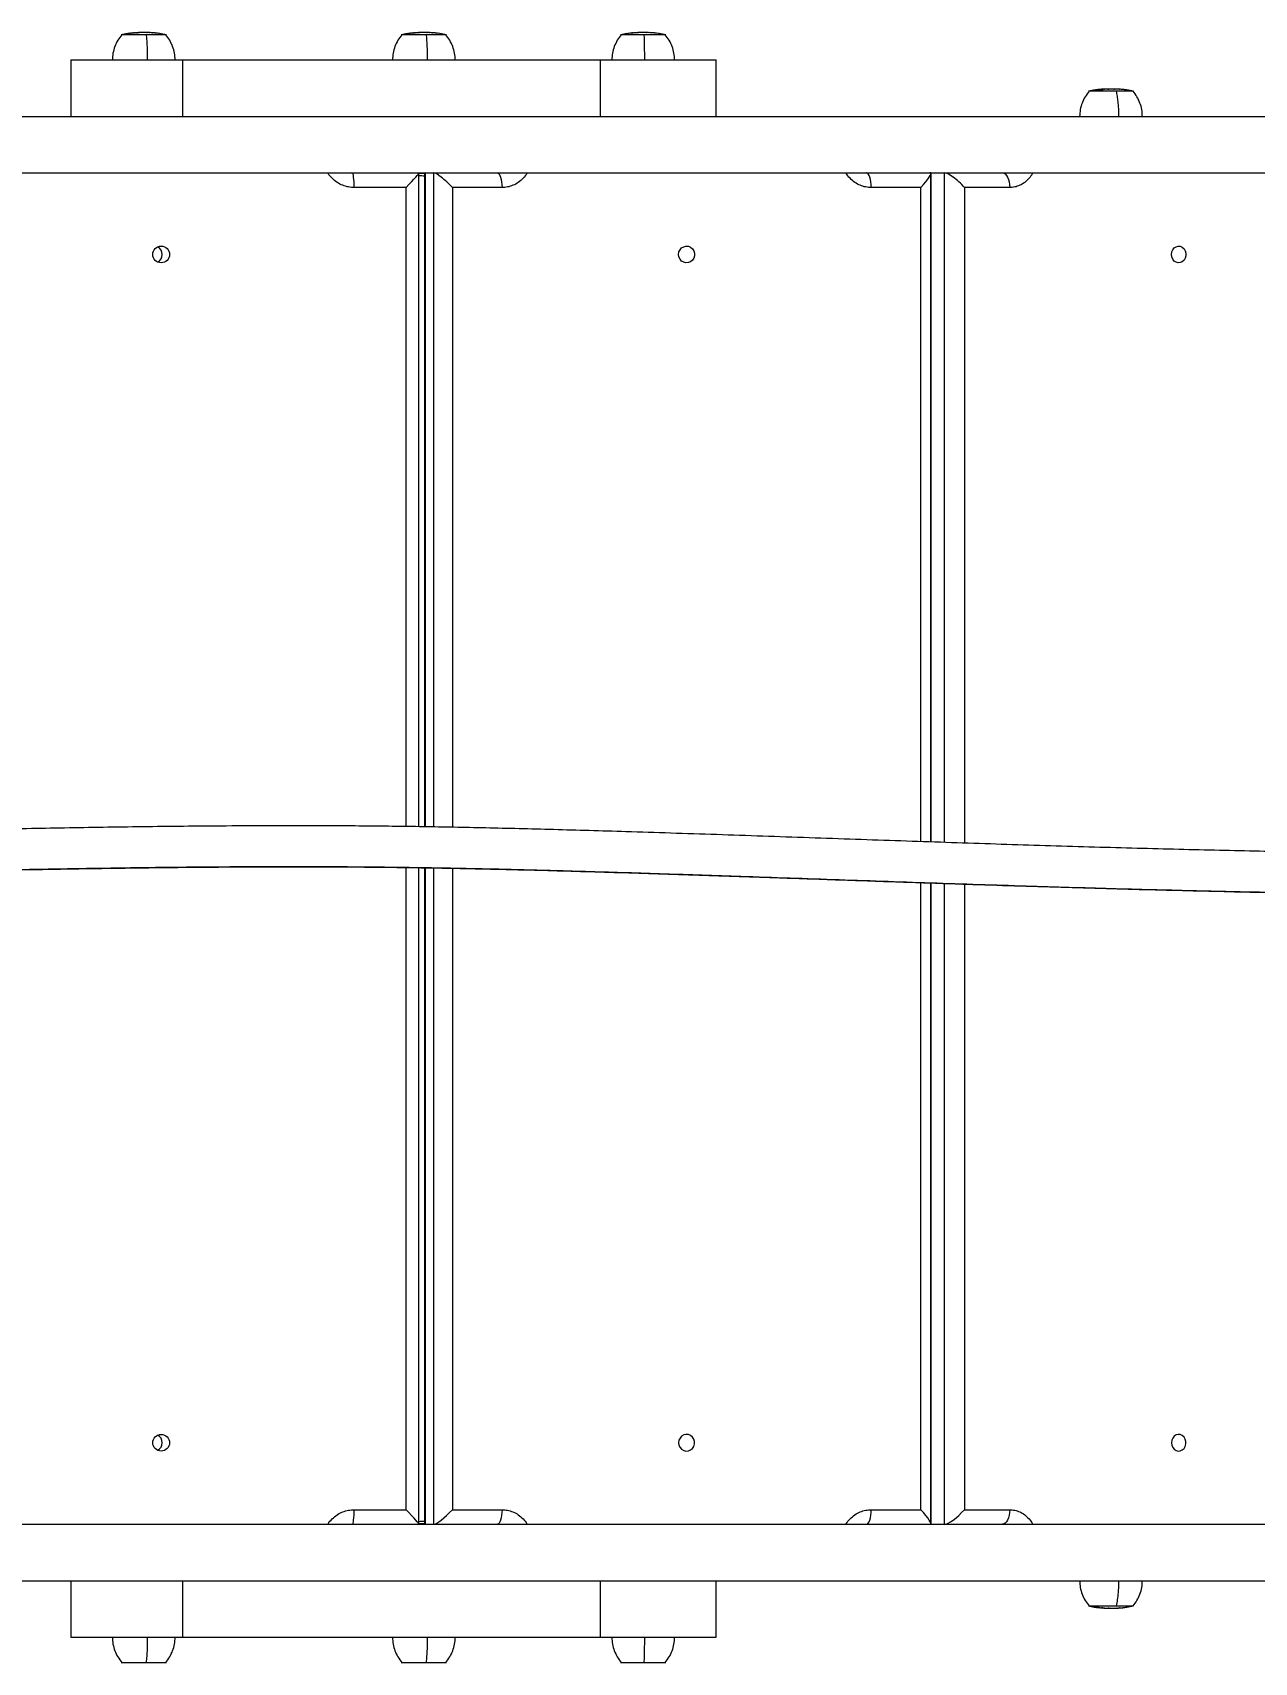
# Model space of a CAD drawing. Header units: millimetres. Extents: x -4444 to 4178, y -4283 to 3184.
# Drawn here: x 1511 to 2095, y 700 to 1479 of the extents above; entities that cross this region are included whole.
import ezdxf

# ---------------------------------------------------------------- set-up
doc = ezdxf.new("R2010")
doc.units = ezdxf.units.MM
doc.layers.add('DIKOM_ОБЪЕКТ', color=7, linetype='Continuous')
doc.layers.add('DIKOM_РАЗМЕР_ОБЪЕКТА', color=7, linetype='Continuous')
doc.styles.add('style1', font='arial.ttf', dxfattribs={"width": 0.8})
doc.dimstyles.new('1-50', dxfattribs={"dimtxt": 300, "dimasz": 200, "dimexe": 100, "dimexo": 0, "dimgap": 100, "dimtad": 1, "dimtxsty": 'style1', "dimcen": 200, "dimclrd": 7, "dimclre": 7, "dimclrt": 7, "dimadec": 1, "dimazin": 2, "dimtfac": 1, "dimtmove": 0, "dimatfit": 2, "dimfxl": 0, "dimlwd": 25, "dimlwe": 18, "dimarcsym": 0})

# ---------------------------------------------------------------- blocks, each defined once
blk = doc.blocks.new('*D9')
at = {"layer": 'Defpoints', "color": 0, "transparency": 16777216}
for p in [(-2113.42, 739.21), (2678.46, 739.21), (2678.46, -2367.61)]:
    blk.add_point(p, dxfattribs=at)
at = {"layer": 'DIKOM_РАЗМЕР_ОБЪЕКТА', "color": 7, "lineweight": 18, "transparency": 16777216}
for p, q in [((-2113.42, 739.21), (-2113.42, -2467.61)), ((2678.46, 739.21), (2678.46, -2467.61))]:
    blk.add_line(p, q, dxfattribs=at)
at = {"layer": 'DIKOM_РАЗМЕР_ОБЪЕКТА', "color": 7, "lineweight": 25, "transparency": 16777216}
blk.add_line((-1913.42, -2367.61), (2478.46, -2367.61), dxfattribs=at)
at = {"layer": 'DIKOM_РАЗМЕР_ОБЪЕКТА', "color": 7, "transparency": 16777216}
for points in [[(-1913.42, -2334.27), (-1913.42, -2400.94), (-2113.42, -2367.61)], [(2478.46, -2334.27), (2478.46, -2400.94), (2678.46, -2367.61)]]:
    blk.add_solid(points, dxfattribs=at)
at = {"layer": 'DIKOM_РАЗМЕР_ОБЪЕКТА', "color": 7, "transparency": 16777216, "insert": (158.47, -2114.43), "char_height": 300, "attachment_point": 5, "style": 'style1'}
blk.add_mtext('4800', dxfattribs=at)

msp = doc.modelspace()

# ---------------------------------------------------------------- linework, layer by layer
at = {"layer": 'DIKOM_ОБЪЕКТ', "color": 7, "linetype": 'Continuous', "lineweight": 15}
for p, q in [((1574.758, 1478.214), (1553.158, 1478.214)), ((1556.007, 1478.758), (1556.458, 1478.826)), ((1556.444, 1478.75), (1556.088, 1478.757)), ((1557.07, 1478.843), (1556.444, 1478.75)), ((1556.546, 1478.828), (1556.823, 1478.835)), ((1556.823, 1478.835), (1556.832, 1478.837)), ((1556.823, 1478.835), (1556.823, 1478.806)), ((1556.832, 1478.837), (1557.285, 1478.924)), ((1556.832, 1478.837), (1556.832, 1478.808)), ((1557.6, 1478.98), (1557.07, 1478.843)), ((1557.456, 1478.957), (1557.554, 1478.968)), ((1557.881, 1479.013), (1557.878, 1479.013)), ((1559.079, 1479.075), (1557.948, 1479.02)), ((1558.33, 1479.041), (1559.25, 1479.11)), ((1559.781, 1479.133), (1559.079, 1479.075)), ((1559.25, 1479.11), (1559.264, 1479.111)), ((1559.25, 1479.11), (1559.25, 1479.089)), ((1559.264, 1479.111), (1559.264, 1479.09)), ((1559.478, 1479.137), (1559.781, 1479.133)), ((1560.148, 1479.199), (1560.199, 1479.204)), ((1562.419, 1479.267), (1560.537, 1479.222)), ((1560.585, 1479.257), (1560.585, 1479.238)), ((1560.599, 1479.222), (1560.605, 1479.225)), ((1563.299, 1479.267), (1562.881, 1479.267)), ((1564.143, 1479.267), (1563.299, 1479.267)), ((1564.164, 1479.266), (1563.953, 1479.265)), ((1564.361, 1479.267), (1564.143, 1479.267)), ((1564.356, 1479.266), (1564.164, 1479.266)), ((1565.411, 1479.267), (1565.15, 1479.267)), ((1565.383, 1479.267), (1565.563, 1479.267)), ((1566.366, 1479.243), (1566.156, 1479.261)), ((1566.817, 1479.23), (1566.366, 1479.243)), ((1567.628, 1479.194), (1567.449, 1479.197)), ((1568.079, 1479.169), (1567.628, 1479.194)), ((1567.908, 1479.171), (1568.079, 1479.169)), ((1569.407, 1479.069), (1569.002, 1479.114)), ((1571.14, 1478.873), (1570.393, 1478.968)), ((1571.642, 1478.795), (1570.437, 1478.956)), ((1571.071, 1478.883), (1570.546, 1478.941)), ((1571.527, 1478.797), (1571.642, 1478.795)), ((1708.6, 1478.214), (1687, 1478.214)), ((1689.853, 1478.758), (1690.304, 1478.826)), ((1690.268, 1478.75), (1689.936, 1478.757)), ((1690.894, 1478.843), (1690.268, 1478.75)), ((1690.394, 1478.828), (1690.651, 1478.835)), ((1690.651, 1478.835), (1690.66, 1478.837)), ((1690.651, 1478.835), (1690.651, 1478.807)), ((1690.66, 1478.837), (1691.118, 1478.923)), ((1690.66, 1478.837), (1690.66, 1478.808)), ((1691.44, 1478.98), (1690.894, 1478.843)), ((1691.303, 1478.957), (1691.387, 1478.967)), ((1691.741, 1479.015), (1691.738, 1479.015)), ((1692.905, 1479.075), (1691.789, 1479.02)), ((1692.188, 1479.042), (1693.08, 1479.11)), ((1693.608, 1479.133), (1692.905, 1479.075)), ((1693.08, 1479.11), (1693.094, 1479.111)), ((1693.08, 1479.11), (1693.08, 1479.089)), ((1693.094, 1479.111), (1693.094, 1479.09)), ((1693.193, 1479.14), (1693.193, 1479.098)), ((1693.323, 1479.137), (1693.608, 1479.133)), ((1693.986, 1479.199), (1694.043, 1479.204)), ((1696.26, 1479.267), (1694.379, 1479.222)), ((1694.425, 1479.257), (1694.425, 1479.24)), ((1694.438, 1479.222), (1694.447, 1479.225)), ((1697.132, 1479.267), (1696.729, 1479.267)), ((1697.975, 1479.267), (1697.132, 1479.267)), ((1697.995, 1479.266), (1697.783, 1479.265)), ((1698.195, 1479.267), (1697.975, 1479.267)), ((1698.19, 1479.266), (1697.995, 1479.266)), ((1699.255, 1479.267), (1698.99, 1479.267)), ((1699.226, 1479.267), (1699.405, 1479.267)), ((1700.197, 1479.243), (1699.999, 1479.261)), ((1700.649, 1479.23), (1700.197, 1479.243)), ((1701.461, 1479.194), (1701.289, 1479.197)), ((1701.912, 1479.169), (1701.461, 1479.194)), ((1701.746, 1479.171), (1701.912, 1479.169)), ((1703.352, 1479.057), (1702.843, 1479.114)), ((1704.978, 1478.873), (1704.231, 1478.968)), ((1705.478, 1478.795), (1704.272, 1478.956)), ((1704.908, 1478.883), (1704.345, 1478.946)), ((1705.363, 1478.798), (1705.478, 1478.795)), ((1813.426, 1478.214), (1791.826, 1478.214)), ((1794.749, 1478.758), (1795.203, 1478.826)), ((1794.914, 1478.75), (1794.809, 1478.755)), ((1795.544, 1478.843), (1794.914, 1478.75)), ((1795.203, 1478.826), (1795.203, 1478.793)), ((1795.264, 1478.83), (1795.341, 1478.835)), ((1795.341, 1478.835), (1795.35, 1478.837)), ((1795.341, 1478.835), (1795.341, 1478.813)), ((1795.35, 1478.837), (1795.823, 1478.903)), ((1795.35, 1478.837), (1795.35, 1478.814)), ((1796.189, 1478.965), (1795.544, 1478.843)), ((1797.566, 1479.075), (1796.751, 1479.027)), ((1797.182, 1479.056), (1797.781, 1479.11)), ((1798.274, 1479.133), (1797.566, 1479.075)), ((1797.781, 1479.11), (1797.795, 1479.111)), ((1797.781, 1479.11), (1797.781, 1479.092)), ((1797.795, 1479.111), (1797.795, 1479.093)), ((1798.109, 1479.14), (1798.109, 1479.119)), ((1798.176, 1479.137), (1798.274, 1479.133)), ((1801.08, 1479.267), (1799.205, 1479.222)), ((1799.234, 1479.257), (1799.234, 1479.243)), ((1799.235, 1479.222), (1799.26, 1479.224)), ((1801.867, 1479.267), (1801.632, 1479.267)), ((1802.695, 1479.267), (1801.867, 1479.267)), ((1802.703, 1479.266), (1802.473, 1479.265)), ((1802.928, 1479.267), (1802.695, 1479.267)), ((1802.923, 1479.266), (1802.703, 1479.266)), ((1804.076, 1479.267), (1804.23, 1479.267)), ((1804.903, 1479.243), (1804.824, 1479.261)), ((1805.357, 1479.23), (1804.903, 1479.243)), ((1806.174, 1479.194), (1806.094, 1479.197)), ((1806.628, 1479.169), (1806.174, 1479.194)), ((1806.549, 1479.172), (1806.628, 1479.169)), ((1809.687, 1478.888), (1807.669, 1479.114)), ((1807.682, 1479.113), (1807.695, 1479.111)), ((1809.742, 1478.873), (1808.99, 1478.968)), ((1808.99, 1478.951), (1808.99, 1478.968)), ((1810.215, 1478.795), (1809.002, 1478.956)), ((1809.687, 1478.888), (1809.742, 1478.873)), ((1810.144, 1478.799), (1810.215, 1478.795)), ((1529.149, 1466.214), (1529.149, 1439.214)), ((1529.149, 1466.214), (1582.448, 1466.214)), ((1582.448, 1466.214), (1582.448, 1439.214)), ((1582.448, 1466.214), (1782.252, 1466.214)), ((1782.252, 1439.214), (1782.252, 1466.214)), ((1782.252, 1466.214), (1837.435, 1466.214)), ((1837.435, 1439.214), (1837.435, 1466.214)), ((2036.955, 1451.214), (2015.355, 1451.214)), ((2018.186, 1451.758), (2018.626, 1451.826)), ((2019.061, 1451.75), (2018.186, 1451.758)), ((2018.626, 1451.826), (2019.358, 1451.835)), ((2019.672, 1451.843), (2019.061, 1451.75)), ((2019.358, 1451.835), (2019.367, 1451.837)), ((2019.358, 1451.835), (2019.358, 1451.795)), ((2019.367, 1451.837), (2019.6, 1451.957)), ((2019.367, 1451.837), (2019.367, 1451.796)), ((2019.6, 1451.957), (2020.044, 1452.009)), ((2019.6, 1451.957), (2019.6, 1451.832)), ((2019.878, 1451.98), (2019.672, 1451.843)), ((2019.928, 1451.994), (2019.919, 1451.993)), ((2020.044, 1452.009), (2021.733, 1452.11)), ((2021.633, 1452.075), (2020.212, 1452.02)), ((2022.318, 1452.133), (2021.633, 1452.075)), ((2021.733, 1452.11), (2021.747, 1452.111)), ((2021.733, 1452.11), (2021.733, 1452.083)), ((2021.747, 1452.111), (2021.747, 1452.084)), ((2021.811, 1452.137), (2022.318, 1452.133)), ((2025.652, 1452.267), (2024.958, 1452.267)), ((2026.524, 1452.267), (2025.673, 1452.267)), ((2025.702, 1452.267), (2025.722, 1452.267)), ((2026.566, 1452.267), (2026.389, 1452.265)), ((2027.567, 1452.267), (2027.513, 1452.267)), ((2027.544, 1452.267), (2027.74, 1452.267)), ((2028.744, 1452.243), (2028.418, 1452.257)), ((2029.184, 1452.23), (2028.744, 1452.243)), ((2028.887, 1452.237), (2028.935, 1452.237)), ((2029.976, 1452.194), (2029.732, 1452.196)), ((2030.416, 1452.169), (2029.976, 1452.194)), ((2030.201, 1452.17), (2030.416, 1452.169)), ((2033.656, 1451.828), (2032.717, 1451.956)), ((2033.35, 1451.873), (2032.814, 1451.943)), ((1465.384, 1439.214), (2666.92, 1439.214)), ((1465.384, 1412.214), (2666.92, 1412.214)), ((1663.793, 1412.097), (1663.168, 1412.214)), ((1695.433, 1099.835), (1695.433, 1412.158)), ((1698.093, 1411.882), (1695.433, 1411.882)), ((1698.093, 1411.852), (1698.093, 1099.798)), ((1698.455, 1412.214), (1698.455, 1099.791)), ((1702.583, 1099.72), (1702.583, 1412.214)), ((1909.705, 1412.097), (1909.082, 1412.214)), ((1940.007, 1092.53), (1940.007, 1411.852)), ((1940.061, 1412.214), (1940.061, 1092.528)), ((1946.519, 1092.308), (1946.519, 1412.214)), ((1689.315, 1405.214), (1664.515, 1405.214)), ((1689.315, 1099.919), (1689.315, 1405.214)), ((1735.149, 1405.214), (1711.443, 1405.214)), ((1711.443, 1405.214), (1711.443, 1099.567)), ((1935.229, 1405.214), (1911.523, 1405.214)), ((1935.229, 1092.693), (1935.229, 1405.214)), ((1977.768, 1405.214), (1956.071, 1405.214)), ((1956.071, 1405.214), (1956.071, 1091.99)), ((1689.315, 773.214), (1689.315, 1080.141)), ((1695.433, 766.27), (1695.433, 1080.054)), ((1698.093, 1080.016), (1698.093, 766.577)), ((1698.455, 1080.01), (1698.455, 766.214)), ((1702.583, 766.214), (1702.583, 1079.938)), ((1711.443, 1079.782), (1711.443, 773.214)), ((1935.229, 773.214), (1935.229, 1072.894)), ((1940.007, 766.577), (1940.007, 1072.73)), ((1940.061, 1072.728), (1940.061, 766.214)), ((1946.519, 766.214), (1946.519, 1072.511)), ((1956.071, 1072.192), (1956.071, 773.214)), ((1664.515, 773.214), (1689.315, 773.214)), ((1711.443, 773.214), (1735.149, 773.214)), ((1911.523, 773.214), (1935.229, 773.214)), ((1956.071, 773.214), (1977.768, 773.214)), ((1465.384, 766.214), (2666.92, 766.214)), ((1663.168, 766.214), (1663.793, 766.331)), ((1695.433, 766.546), (1698.093, 766.546)), ((1909.082, 766.214), (1909.705, 766.331)), ((1465.384, 739.214), (2666.92, 739.214)), ((1529.149, 739.214), (1529.149, 712.214)), ((1582.448, 739.214), (1582.448, 712.214)), ((1782.252, 712.214), (1782.252, 739.214)), ((1837.435, 712.214), (1837.435, 739.214)), ((2015.355, 727.214), (2028.856, 727.214)), ((2018.127, 726.678), (2019.002, 726.67)), ((2018.706, 726.591), (2018.127, 726.678)), ((2019.442, 726.603), (2018.71, 726.593)), ((2018.71, 726.593), (2018.719, 726.592)), ((2020.161, 726.448), (2018.737, 726.586)), ((2019.002, 726.67), (2019.442, 726.603)), ((2019.228, 726.556), (2020.416, 726.471)), ((2020.416, 726.471), (2020.86, 726.42)), ((2020.482, 726.435), (2020.482, 726.464)), ((2020.491, 726.434), (2020.482, 726.435)), ((2020.491, 726.434), (2020.491, 726.463)), ((2020.493, 726.431), (2020.491, 726.434)), ((2020.516, 726.408), (2020.516, 726.46)), ((2020.662, 726.365), (2020.516, 726.408)), ((2020.86, 726.42), (2021.061, 726.319)), ((2021.061, 726.319), (2021.075, 726.317)), ((2021.075, 726.317), (2021.819, 726.325)), ((2022.259, 726.289), (2021.564, 726.294)), ((2021.819, 726.325), (2022.259, 726.289)), ((2025.055, 726.162), (2025.524, 726.162)), ((2025.524, 726.162), (2026.389, 726.162)), ((2026.297, 726.162), (2026.469, 726.162)), ((2026.891, 726.162), (2027.019, 726.162)), ((2027.036, 726.162), (2027.629, 726.162)), ((2028.377, 726.169), (2028.684, 726.181)), ((2028.684, 726.181), (2029.125, 726.194)), ((2028.856, 727.214), (2036.955, 727.214)), ((2029.125, 726.194), (2028.887, 726.193)), ((2029.732, 726.229), (2029.917, 726.228)), ((2029.917, 726.228), (2030.357, 726.254)), ((2030.357, 726.254), (2030.201, 726.255)), ((1529.149, 712.214), (1582.448, 712.214)), ((1582.448, 712.214), (1782.252, 712.214)), ((1782.252, 712.214), (1837.435, 712.214)), ((1553.158, 700.214), (1565.306, 700.214)), ((1565.306, 700.214), (1574.758, 700.214)), ((1687, 700.214), (1699.081, 700.214)), ((1699.081, 700.214), (1708.6, 700.214)), ((1791.826, 700.214), (1803.133, 700.214)), ((1803.133, 700.214), (1813.426, 700.214))]:
    msp.add_line(p, q, dxfattribs=at)
at = {"layer": 'DIKOM_ОБЪЕКТ', "color": 7, "linetype": 'Continuous', "lineweight": 15, "flags": 128}
for points in [[(1664.515, 1405.214), (1664.498, 1406.58), (1664.448, 1407.893), (1664.366, 1409.103), (1664.256, 1410.164), (1664.123, 1411.035), (1663.97, 1411.681), (1663.805, 1412.08), (1663.632, 1412.214)], [(1732.927, 1412.214), (1733.36, 1412.08), (1733.777, 1411.681), (1734.162, 1411.035), (1734.498, 1410.164), (1734.775, 1409.103), (1734.98, 1407.893), (1735.107, 1406.58), (1735.149, 1405.214)], [(1911.523, 1405.214), (1911.48, 1406.58), (1911.354, 1407.893), (1911.149, 1409.103), (1910.872, 1410.164), (1910.535, 1411.035), (1910.151, 1411.681), (1909.734, 1412.08), (1909.3, 1412.214)], [(1974.291, 1412.214), (1974.969, 1412.08), (1975.622, 1411.681), (1976.223, 1411.035), (1976.75, 1410.164), (1977.182, 1409.103), (1977.504, 1407.893), (1977.702, 1406.58), (1977.768, 1405.214)], [(1819.543, 1373.214), (1819.712, 1374.393), (1820.202, 1375.468), (1820.971, 1376.342), (1821.951, 1376.938), (1823.053, 1377.203), (1824.18, 1377.114), (1825.233, 1376.678), (1826.117, 1375.935), (1826.754, 1374.95), (1827.087, 1373.81), (1827.087, 1372.618), (1826.754, 1371.479), (1826.117, 1370.494), (1825.233, 1369.75), (1824.18, 1369.315), (1823.053, 1369.225), (1821.951, 1369.491), (1820.971, 1370.087), (1820.202, 1370.961), (1819.712, 1372.035), (1819.543, 1373.214)], [(2055.01, 1373.214), (2055.164, 1374.393), (2055.613, 1375.468), (2056.317, 1376.342), (2057.213, 1376.938), (2058.222, 1377.203), (2059.254, 1377.114), (2060.217, 1376.678), (2061.026, 1375.935), (2061.609, 1374.95), (2061.915, 1373.81), (2061.915, 1372.618), (2061.609, 1371.479), (2061.026, 1370.494), (2060.217, 1369.75), (2059.254, 1369.315), (2058.222, 1369.225), (2057.213, 1369.491), (2056.317, 1370.087), (2055.613, 1370.961), (2055.164, 1372.035), (2055.01, 1373.214)], [(1819.543, 805.214), (1819.712, 804.035), (1820.202, 802.961), (1820.971, 802.087), (1821.951, 801.491), (1823.053, 801.225), (1824.18, 801.315), (1825.233, 801.75), (1826.117, 802.494), (1826.754, 803.479), (1827.087, 804.618), (1827.087, 805.81), (1826.754, 806.95), (1826.117, 807.935), (1825.233, 808.678), (1824.18, 809.114), (1823.053, 809.203), (1821.951, 808.938), (1820.971, 808.342), (1820.202, 807.468), (1819.712, 806.393), (1819.543, 805.214)], [(2055.01, 805.214), (2055.164, 804.035), (2055.613, 802.961), (2056.317, 802.087), (2057.213, 801.491), (2058.222, 801.225), (2059.254, 801.315), (2060.217, 801.75), (2061.026, 802.494), (2061.609, 803.479), (2061.915, 804.618), (2061.915, 805.81), (2061.609, 806.95), (2061.026, 807.935), (2060.217, 808.678), (2059.254, 809.114), (2058.222, 809.203), (2057.213, 808.938), (2056.317, 808.342), (2055.613, 807.468), (2055.164, 806.393), (2055.01, 805.214)], [(1663.632, 766.214), (1663.805, 766.349), (1663.97, 766.747), (1664.123, 767.394), (1664.256, 768.265), (1664.366, 769.325), (1664.448, 770.535), (1664.498, 771.849), (1664.515, 773.214)], [(1735.149, 773.214), (1735.107, 771.849), (1734.98, 770.535), (1734.775, 769.325), (1734.498, 768.265), (1734.162, 767.394), (1733.777, 766.747), (1733.36, 766.349), (1732.927, 766.214)], [(1909.3, 766.214), (1909.734, 766.349), (1910.151, 766.747), (1910.535, 767.394), (1910.872, 768.265), (1911.149, 769.325), (1911.354, 770.535), (1911.48, 771.849), (1911.523, 773.214)], [(1977.768, 773.214), (1977.702, 771.849), (1977.504, 770.535), (1977.182, 769.325), (1976.75, 768.265), (1976.223, 767.394), (1975.622, 766.747), (1974.969, 766.349), (1974.291, 766.214)]]:
    msp.add_lwpolyline(points, dxfattribs=at)
at = {"layer": 'DIKOM_ОБЪЕКТ', "color": 7, "linetype": 'Continuous', "lineweight": 15}
for centre in [(1572.279, 1373.208), (1572.279, 805.221)]:
    msp.add_circle(centre, 3.99, dxfattribs=at)
for centre, radius, start, end in [((1562.484, 1437.431), 41.836, 98.798533, 102.879622), ((1562.484, 1437.431), 41.836, 97.142968, 98.163952), ((1562.484, 1437.431), 41.836, 96.319883, 96.640781), ((1562.484, 1437.431), 41.836, 94.750336, 95.701268), ((1562.484, 1437.431), 41.836, 93.148074, 94.120659), ((1565.433, 1437.431), 41.836, 87.235901, 88.367251), ((1565.433, 1437.431), 41.836, 85.587404, 86.60803), ((1565.433, 1437.431), 41.836, 77.120378, 81.619103), ((1696.325, 1437.431), 41.836, 98.790276, 102.879622), ((1696.325, 1437.431), 41.836, 97.155171, 98.156144), ((1696.325, 1437.431), 41.836, 96.294748, 96.652072), ((1696.325, 1437.431), 41.836, 94.745152, 95.678508), ((1696.325, 1437.431), 41.836, 93.150166, 94.115979), ((1699.275, 1437.431), 41.836, 87.239562, 88.370067), ((1699.275, 1437.431), 41.836, 85.597801, 86.612166), ((1699.275, 1437.431), 41.836, 77.120378, 81.627032), ((1801.151, 1437.431), 41.836, 98.726562, 102.879622), ((1801.151, 1437.431), 41.836, 97.323229, 98.095763), ((1801.151, 1437.431), 41.836, 96.03997, 96.814617), ((1801.151, 1437.431), 41.836, 94.705074, 95.447944), ((1801.151, 1437.431), 41.836, 93.19381, 94.079866), ((1804.101, 1437.431), 41.836, 87.267865, 88.391814), ((1804.101, 1437.431), 41.836, 85.72996, 86.644142), ((1804.101, 1437.431), 41.836, 77.120378, 81.688349), ((2024.68, 1410.431), 41.836, 98.232413, 102.879622), ((2024.68, 1410.431), 41.836, 96.976852, 98.232413), ((2024.68, 1410.431), 41.836, 94.91646, 96.26688), ((2024.68, 1410.431), 41.836, 93.015249, 94.270866), ((2027.63, 1410.431), 41.836, 88.920205, 89.362311), ((2027.63, 1410.431), 41.836, 87.118576, 88.276873), ((2027.63, 1410.431), 41.836, 85.081904, 86.475501), ((2027.63, 1410.431), 41.836, 77.120378, 81.715124), ((1697.8, 1439.186), 28.315, 265.204382, 270.591783), ((1568.813, 1373.214), 4.011, 295.732607, 64.267393), ((1568.813, 805.214), 4.011, 295.732446, 64.267554), ((1697.8, 739.243), 28.315, 89.408217, 94.795618), ((2024.68, 767.997), 41.836, 257.120378, 260.936249), ((2024.68, 767.997), 41.836, 261.846882, 264.488372), ((2024.68, 767.997), 41.836, 265.729088, 266.822731), ((2027.629, 767.997), 41.836, 270, 271.077394), ((2027.629, 767.997), 41.836, 271.721026, 272.879256), ((2027.629, 767.997), 41.836, 273.523434, 275.320802), ((2027.629, 767.997), 41.836, 277.072672, 278.414839), ((2027.629, 767.997), 41.836, 278.414839, 282.879622)]:
    msp.add_arc(centre, radius, start, end, dxfattribs=at)
for centre, major_axis, ratio, start_param, end_param in [((1688.433, 1405.214), (6.986, 6.986), 0.0632814, 4.7755861, 6.3463824), ((1705.093, 1405.214), (6.909, -6.909), 0.1629867, 2.9800266, 3.3031587), ((1709.221, 1405.214), (-6.909, 6.909), 0.1629867, 4.5508229, 6.1216193), ((1933.006, 1405.214), (6.909, 6.909), 0.1629867, 4.873955, 6.4447513), ((1946.136, 1405.214), (6.765, -6.765), 0.2659519, 2.8816577, 2.96204), ((1952.594, 1405.214), (-6.765, 6.765), 0.2659519, 4.452454, 6.0232504), ((1688.433, 773.214), (6.986, -6.986), 0.0632814, 6.2199882, 7.7907845), ((1709.221, 773.214), (6.909, 6.909), 0.1629867, 3.3031587, 4.873955), ((1933.006, 773.214), (6.909, -6.909), 0.1629867, 6.1216193, 7.6924156), ((1952.594, 773.214), (6.765, 6.765), 0.2659519, 3.4015276, 4.9723239), ((1705.093, 773.214), (6.909, 6.909), 0.1629867, 2.9800266, 3.3031587), ((1946.136, 773.214), (6.765, 6.765), 0.2659519, 3.3211453, 3.4015276)]:
    msp.add_ellipse(centre, major_axis=major_axis, ratio=ratio, start_param=start_param, end_param=end_param, dxfattribs=at)
for points, knots in [([(1553.459, 1478.214), (1552.795, 1477.358), (1551.458, 1475.631), (1550.068, 1472.642), (1549.149, 1469.476), (1549.022, 1467.296), (1548.958, 1466.214)], [0, 0, 0, 0, 0.2480756, 0.5000046, 0.7519249, 1, 1, 1, 1]), ([(1557.647, 1478.986), (1557.641, 1478.986), (1557.626, 1478.984), (1557.61, 1478.982), (1557.6, 1478.98)], [0, 0, 0, 0, 0.3672628, 1, 1, 1, 1]), ([(1562.038, 1479.243), (1561.81, 1479.236), (1561.406, 1479.225), (1560.875, 1479.211), (1560.487, 1479.202), (1560.239, 1479.199), (1560.178, 1479.199), (1560.148, 1479.199)], [0, 0, 0, 0, 0.2448233, 0.4339509, 0.6224883, 0.8190425, 1, 1, 1, 1]), ([(1561.982, 1479.25), (1561.804, 1479.246), (1561.472, 1479.238), (1561.062, 1479.228), (1560.771, 1479.223), (1560.646, 1479.222), (1560.61, 1479.222), (1560.599, 1479.222)], [0, 0, 0, 0, 0.2535225, 0.4711743, 0.6564928, 0.896282, 1, 1, 1, 1]), ([(1560.605, 1479.219), (1560.678, 1479.221), (1560.87, 1479.227), (1561.234, 1479.238), (1561.499, 1479.245), (1561.59, 1479.247)], [0, 0, 0, 0, 0.2847237, 0.753738, 1, 1, 1, 1]), ([(1563.009, 1479.265), (1563.014, 1479.266), (1563.024, 1479.267), (1562.839, 1479.267), (1562.568, 1479.263), (1562.263, 1479.257), (1562.059, 1479.252), (1561.982, 1479.25)], [0, 0, 0, 0, 0.2230722, 0.4342231, 0.6449923, 0.8667841, 1, 1, 1, 1]), ([(1563.303, 1479.266), (1563.212, 1479.266), (1563.031, 1479.265), (1562.566, 1479.256), (1562.216, 1479.247), (1562.038, 1479.243)], [0, 0, 0, 0, 0.3292139, 0.6600137, 1, 1, 1, 1]), ([(1562.503, 1479.267), (1562.479, 1479.267), (1562.394, 1479.267), (1562.403, 1479.267), (1562.409, 1479.267)], [0, 0, 0, 0, 0.2817307, 1, 1, 1, 1]), ([(1562.984, 1479.267), (1562.86, 1479.267), (1562.602, 1479.267), (1562.497, 1479.267), (1562.443, 1479.267)], [0, 0, 0, 0, 0.4817745, 1, 1, 1, 1]), ([(1564.588, 1479.265), (1564.456, 1479.265), (1564.244, 1479.265), (1564.032, 1479.265), (1563.953, 1479.265)], [0, 0, 0, 0, 0.6237348, 1, 1, 1, 1]), ([(1566.156, 1479.261), (1565.687, 1479.264), (1565.164, 1479.269), (1564.642, 1479.265), (1564.588, 1479.265)], [0, 0, 0, 0, 0.8969438, 1, 1, 1, 1]), ([(1565.831, 1466.214), (1565.821, 1467.427), (1565.801, 1469.871), (1565.668, 1473.137), (1565.491, 1475.956), (1565.343, 1477.465), (1565.269, 1478.214)], [0, 0, 0, 0, 0.278103, 0.5604583, 0.7818962, 1, 1, 1, 1]), ([(1566.625, 1479.237), (1566.672, 1479.24), (1566.736, 1479.245), (1566.8, 1479.233), (1566.817, 1479.23)], [0, 0, 0, 0, 0.7460907, 1, 1, 1, 1]), ([(1570.437, 1478.956), (1570.2, 1478.983), (1569.827, 1479.025), (1569.333, 1479.077), (1568.978, 1479.113), (1568.729, 1479.137), (1568.671, 1479.141), (1568.654, 1479.142)], [0, 0, 0, 0, 0.3045626, 0.4779188, 0.6511047, 0.8939921, 1, 1, 1, 1]), ([(1570.393, 1478.968), (1570.233, 1478.986), (1569.977, 1479.015), (1569.625, 1479.053), (1569.356, 1479.081), (1569.13, 1479.104), (1569.073, 1479.108), (1569.044, 1479.11)], [0, 0, 0, 0, 0.258316, 0.412479, 0.5676578, 0.7744802, 1, 1, 1, 1]), ([(1578.958, 1466.214), (1578.895, 1467.296), (1578.767, 1469.476), (1577.849, 1472.642), (1576.459, 1475.631), (1575.122, 1477.358), (1574.458, 1478.214)], [0, 0, 0, 0, 0.2480751, 0.4999954, 0.7519244, 1, 1, 1, 1]), ([(1687.3, 1478.214), (1686.637, 1477.358), (1685.3, 1475.631), (1683.91, 1472.642), (1682.991, 1469.476), (1682.863, 1467.296), (1682.8, 1466.214)], [0, 0, 0, 0, 0.2480756, 0.5000045, 0.7519249, 1, 1, 1, 1]), ([(1691.48, 1478.985), (1691.477, 1478.985), (1691.464, 1478.984), (1691.451, 1478.982), (1691.44, 1478.98)], [0, 0, 0, 0, 0.2346586, 1, 1, 1, 1]), ([(1695.866, 1479.243), (1695.638, 1479.236), (1695.234, 1479.225), (1694.705, 1479.211), (1694.319, 1479.202), (1694.074, 1479.199), (1694.015, 1479.199), (1693.986, 1479.199)], [0, 0, 0, 0, 0.2448215, 0.4339297, 0.6224925, 0.8190313, 1, 1, 1, 1]), ([(1695.813, 1479.25), (1695.634, 1479.246), (1695.303, 1479.238), (1694.894, 1479.228), (1694.605, 1479.223), (1694.483, 1479.222), (1694.448, 1479.222), (1694.438, 1479.222)], [0, 0, 0, 0, 0.2534548, 0.4711167, 0.6564416, 0.8962724, 1, 1, 1, 1]), ([(1696.847, 1479.265), (1696.852, 1479.266), (1696.861, 1479.267), (1696.673, 1479.267), (1696.4, 1479.263), (1696.094, 1479.257), (1695.89, 1479.252), (1695.813, 1479.25)], [0, 0, 0, 0, 0.2263407, 0.4365929, 0.6464688, 0.8672561, 1, 1, 1, 1]), ([(1697.138, 1479.266), (1697.046, 1479.266), (1696.862, 1479.265), (1696.395, 1479.256), (1696.044, 1479.247), (1695.866, 1479.243)], [0, 0, 0, 0, 0.3299229, 0.6603097, 1, 1, 1, 1]), ([(1696.339, 1479.267), (1696.318, 1479.267), (1696.237, 1479.267), (1696.245, 1479.267), (1696.252, 1479.267)], [0, 0, 0, 0, 0.2482679, 1, 1, 1, 1]), ([(1696.818, 1479.267), (1696.695, 1479.267), (1696.439, 1479.267), (1696.336, 1479.267), (1696.283, 1479.267)], [0, 0, 0, 0, 0.4817879, 1, 1, 1, 1]), ([(1698.418, 1479.265), (1698.286, 1479.265), (1698.074, 1479.265), (1697.862, 1479.265), (1697.783, 1479.265)], [0, 0, 0, 0, 0.6236421, 1, 1, 1, 1]), ([(1699.999, 1479.261), (1699.526, 1479.264), (1699, 1479.269), (1698.472, 1479.265), (1698.418, 1479.265)], [0, 0, 0, 0, 0.8968889, 1, 1, 1, 1]), ([(1699.579, 1466.214), (1699.57, 1467.427), (1699.551, 1469.871), (1699.424, 1473.137), (1699.255, 1475.956), (1699.115, 1477.465), (1699.045, 1478.214)], [0, 0, 0, 0, 0.2781028, 0.5604584, 0.7818968, 1, 1, 1, 1]), ([(1700.465, 1479.237), (1700.51, 1479.24), (1700.572, 1479.245), (1700.633, 1479.233), (1700.649, 1479.23)], [0, 0, 0, 0, 0.7488766, 1, 1, 1, 1]), ([(1704.272, 1478.956), (1704.035, 1478.983), (1703.662, 1479.025), (1703.169, 1479.077), (1702.815, 1479.113), (1702.564, 1479.137), (1702.507, 1479.141), (1702.488, 1479.142)], [0, 0, 0, 0, 0.3007794, 0.4718465, 0.6427699, 0.8825479, 1, 1, 1, 1]), ([(1704.231, 1478.968), (1704.07, 1478.986), (1703.814, 1479.015), (1703.463, 1479.053), (1703.195, 1479.081), (1702.967, 1479.104), (1702.911, 1479.108), (1702.881, 1479.11)], [0, 0, 0, 0, 0.2554261, 0.407828, 0.5612727, 0.7657727, 1, 1, 1, 1]), ([(1712.8, 1466.214), (1712.737, 1467.296), (1712.609, 1469.476), (1711.691, 1472.642), (1710.301, 1475.631), (1708.963, 1477.358), (1708.3, 1478.214)], [0, 0, 0, 0, 0.2480751, 0.4999955, 0.7519244, 1, 1, 1, 1]), ([(1792.126, 1478.214), (1791.463, 1477.358), (1790.126, 1475.631), (1788.736, 1472.642), (1787.817, 1469.476), (1787.689, 1467.296), (1787.626, 1466.214)], [0, 0, 0, 0, 0.2480754, 0.5000045, 0.7519249, 1, 1, 1, 1]), ([(1800.542, 1479.243), (1800.314, 1479.236), (1799.91, 1479.225), (1799.401, 1479.211), (1799.043, 1479.202), (1798.832, 1479.199), (1798.798, 1479.199), (1798.781, 1479.199)], [0, 0, 0, 0, 0.2448815, 0.4338968, 0.6224941, 0.8190468, 1, 1, 1, 1]), ([(1800.518, 1479.25), (1800.34, 1479.246), (1800.009, 1479.238), (1799.618, 1479.228), (1799.355, 1479.223), (1799.258, 1479.222), (1799.241, 1479.222), (1799.235, 1479.222)], [0, 0, 0, 0, 0.2535287, 0.4711352, 0.6564809, 0.8962771, 1, 1, 1, 1]), ([(1801.651, 1479.265), (1801.646, 1479.266), (1801.637, 1479.267), (1801.41, 1479.267), (1801.117, 1479.263), (1800.802, 1479.257), (1800.596, 1479.252), (1800.518, 1479.25)], [0, 0, 0, 0, 0.2742907, 0.4714913, 0.66846, 0.8754938, 1, 1, 1, 1]), ([(1801.88, 1479.266), (1801.775, 1479.266), (1801.567, 1479.265), (1801.077, 1479.256), (1800.722, 1479.247), (1800.542, 1479.243)], [0, 0, 0, 0, 0.3355831, 0.6632018, 1, 1, 1, 1]), ([(1801.565, 1479.267), (1801.45, 1479.267), (1801.211, 1479.267), (1801.131, 1479.267), (1801.09, 1479.267)], [0, 0, 0, 0, 0.4814081, 1, 1, 1, 1]), ([(1803.113, 1479.265), (1802.98, 1479.265), (1802.767, 1479.265), (1802.554, 1479.265), (1802.473, 1479.265)], [0, 0, 0, 0, 0.6236481, 1, 1, 1, 1]), ([(1804.824, 1479.261), (1804.312, 1479.264), (1803.742, 1479.269), (1803.171, 1479.265), (1803.113, 1479.265)], [0, 0, 0, 0, 0.8969196, 1, 1, 1, 1]), ([(1803.331, 1466.214), (1803.327, 1467.427), (1803.32, 1469.871), (1803.27, 1473.137), (1803.202, 1475.956), (1803.147, 1477.465), (1803.119, 1478.214)], [0, 0, 0, 0, 0.278103, 0.5604582, 0.7818973, 1, 1, 1, 1]), ([(1805.275, 1479.237), (1805.296, 1479.241), (1805.324, 1479.246), (1805.351, 1479.233), (1805.357, 1479.23)], [0, 0, 0, 0, 0.7764707, 1, 1, 1, 1]), ([(1809.002, 1478.956), (1808.763, 1478.983), (1808.388, 1479.025), (1807.909, 1479.077), (1807.573, 1479.114), (1807.296, 1479.143), (1807.252, 1479.147), (1807.228, 1479.15)], [0, 0, 0, 0, 0.2553754, 0.4006403, 0.5458755, 0.7495024, 1, 1, 1, 1]), ([(1808.99, 1478.968), (1808.828, 1478.986), (1808.57, 1479.015), (1808.226, 1479.053), (1807.971, 1479.081), (1807.753, 1479.106), (1807.697, 1479.112), (1807.684, 1479.113), (1807.682, 1479.113)], [0, 0, 0, 0, 0.2300969, 0.36738, 0.5055881, 0.6898166, 0.9568857, 1, 1, 1, 1]), ([(1817.626, 1466.214), (1817.563, 1467.296), (1817.435, 1469.476), (1816.516, 1472.642), (1815.127, 1475.632), (1813.79, 1477.358), (1813.126, 1478.214)], [0, 0, 0, 0, 0.2480745, 0.500001, 0.7519234, 1, 1, 1, 1]), ([(2015.655, 1451.214), (2014.991, 1450.358), (2013.654, 1448.632), (2012.265, 1445.642), (2011.346, 1442.476), (2011.218, 1440.296), (2011.155, 1439.214)], [0, 0, 0, 0, 0.2480755, 0.4999984, 0.7519275, 1, 1, 1, 1]), ([(2019.919, 1451.993), (2019.913, 1451.991), (2019.903, 1451.989), (2019.889, 1451.984), (2019.881, 1451.982), (2019.878, 1451.98)], [0, 0, 0, 0, 0.4999346, 0.7499524, 1, 1, 1, 1]), ([(2020.212, 1452.02), (2020.184, 1452.018), (2020.128, 1452.013), (2020.031, 1452.004), (2019.967, 1451.998), (2019.928, 1451.994)], [0, 0, 0, 0, 0.2836352, 0.5671966, 1, 1, 1, 1]), ([(2022.451, 1452.199), (2022.4, 1452.2), (2022.316, 1452.201), (2022.499, 1452.21), (2022.572, 1452.213)], [0, 0, 0, 0, 0.601981, 1, 1, 1, 1]), ([(2024.526, 1452.243), (2024.301, 1452.236), (2023.902, 1452.225), (2023.343, 1452.211), (2022.912, 1452.202), (2022.605, 1452.199), (2022.501, 1452.199), (2022.451, 1452.199)], [0, 0, 0, 0, 0.2447838, 0.4338977, 0.6224385, 0.8190231, 1, 1, 1, 1]), ([(2022.891, 1452.222), (2022.858, 1452.223), (2022.801, 1452.224), (2022.864, 1452.228), (2022.986, 1452.232), (2023.029, 1452.234)], [0, 0, 0, 0, 0.4623191, 0.8082785, 1, 1, 1, 1]), ([(2024.419, 1452.25), (2024.243, 1452.246), (2023.915, 1452.238), (2023.478, 1452.228), (2023.145, 1452.223), (2022.977, 1452.222), (2022.911, 1452.222), (2022.891, 1452.222)], [0, 0, 0, 0, 0.2534689, 0.4711647, 0.6564911, 0.8962697, 1, 1, 1, 1]), ([(2024.762, 1452.267), (2024.414, 1452.265), (2023.8, 1452.261), (2023.262, 1452.24), (2023.029, 1452.231)], [0, 0, 0, 0, 0.5658647, 1, 1, 1, 1]), ([(2025.298, 1452.266), (2025.31, 1452.266), (2025.34, 1452.267), (2025.209, 1452.267), (2024.977, 1452.263), (2024.692, 1452.257), (2024.494, 1452.252), (2024.419, 1452.25)], [0, 0, 0, 0, 0.1483642, 0.3797944, 0.610836, 0.8538941, 1, 1, 1, 1]), ([(2025.678, 1452.266), (2025.606, 1452.266), (2025.463, 1452.265), (2025.037, 1452.256), (2024.698, 1452.247), (2024.526, 1452.243)], [0, 0, 0, 0, 0.3349286, 0.6627758, 1, 1, 1, 1]), ([(2024.659, 1452.266), (2024.747, 1452.267), (2024.934, 1452.267), (2025.046, 1452.265), (2025.106, 1452.265)], [0, 0, 0, 0, 0.4707889, 1, 1, 1, 1]), ([(2027.009, 1452.265), (2026.88, 1452.265), (2026.673, 1452.265), (2026.467, 1452.265), (2026.389, 1452.265)], [0, 0, 0, 0, 0.6237121, 1, 1, 1, 1]), ([(2028.095, 1452.262), (2027.778, 1452.265), (2027.416, 1452.268), (2027.054, 1452.265), (2027.009, 1452.265)], [0, 0, 0, 0, 0.8751561, 1, 1, 1, 1]), ([(2029.907, 1439.214), (2029.887, 1440.427), (2029.848, 1442.871), (2029.581, 1446.137), (2029.224, 1448.956), (2028.928, 1450.465), (2028.781, 1451.214)], [0, 0, 0, 0, 0.2781009, 0.5604587, 0.7818975, 1, 1, 1, 1]), ([(2032.717, 1451.956), (2032.484, 1451.983), (2032.119, 1452.026), (2031.618, 1452.076), (2031.341, 1452.103), (2031.236, 1452.111), (2031.218, 1452.112)], [0, 0, 0, 0, 0.4424344, 0.6942589, 0.9457785, 1, 1, 1, 1]), ([(2032.621, 1451.968), (2032.464, 1451.986), (2032.213, 1452.016), (2031.861, 1452.052), (2031.661, 1452.072), (2031.588, 1452.079), (2031.581, 1452.079)], [0, 0, 0, 0, 0.4420571, 0.705818, 0.9713898, 1, 1, 1, 1]), ([(2041.155, 1439.214), (2041.091, 1440.296), (2040.964, 1442.476), (2040.045, 1445.642), (2038.656, 1448.632), (2037.318, 1450.358), (2036.655, 1451.214)], [0, 0, 0, 0, 0.2480725, 0.5000016, 0.7519245, 1, 1, 1, 1]), ([(1664.515, 1405.214), (1663.607, 1405.263), (1661.737, 1405.363), (1658.967, 1406.199), (1656.288, 1407.576), (1653.955, 1409.553), (1652.487, 1411.157), (1651.988, 1412.145), (1651.953, 1412.214)], [0, 0, 0, 0, 0.1816825, 0.3742448, 0.5748114, 0.7796399, 0.9844669, 1, 1, 1, 1]), ([(1747.157, 1412.214), (1747.123, 1412.145), (1746.646, 1411.157), (1745.244, 1409.553), (1743.013, 1407.576), (1740.453, 1406.199), (1737.805, 1405.363), (1736.017, 1405.263), (1735.149, 1405.214)], [0, 0, 0, 0, 0.0155389, 0.2203638, 0.4251855, 0.625757, 0.8183147, 1, 1, 1, 1]), ([(1911.523, 1405.214), (1910.655, 1405.263), (1908.868, 1405.363), (1906.22, 1406.199), (1903.659, 1407.576), (1901.429, 1409.553), (1900.027, 1411.157), (1899.549, 1412.145), (1899.516, 1412.214)], [0, 0, 0, 0, 0.1816854, 0.374243, 0.5748145, 0.7796362, 0.9844611, 1, 1, 1, 1]), ([(1988.758, 1412.214), (1988.728, 1412.145), (1988.29, 1411.157), (1987.008, 1409.553), (1984.966, 1407.576), (1982.622, 1406.199), (1980.199, 1405.363), (1978.563, 1405.263), (1977.768, 1405.214)], [0, 0, 0, 0, 0.015541, 0.2203635, 0.42519, 0.6257561, 0.8183151, 1, 1, 1, 1]), ([(1408.075, 1097.703), (1408.366, 1097.718), (1409.91, 1097.8), (1413.699, 1097.889), (1419.5, 1097.962), (1426.139, 1097.978), (1435.257, 1097.979), (1446.102, 1098.02), (1458.34, 1098.122), (1469.98, 1098.263), (1481.19, 1098.433), (1494.568, 1098.661), (1510.235, 1098.938), (1528.363, 1099.253), (1546.756, 1099.551), (1565.652, 1099.817), (1585.283, 1100.038), (1602.689, 1100.175), (1617.539, 1100.249), (1629.466, 1100.283), (1641.86, 1100.285), (1654.79, 1100.246), (1668.333, 1100.161), (1682.561, 1100.02), (1697.137, 1099.822), (1712.047, 1099.566), (1727.282, 1099.251), (1743.219, 1098.873), (1759.763, 1098.441), (1776.832, 1097.959), (1795.514, 1097.4), (1815.804, 1096.762), (1837.645, 1096.046), (1859.719, 1095.3), (1881.905, 1094.535), (1903.956, 1093.769), (1925.78, 1093.013), (1947.285, 1092.279), (1968.512, 1091.572), (1989.629, 1090.896), (2010.504, 1090.267), (2031.09, 1089.688), (2051.185, 1089.161), (2070.818, 1088.682), (2090.025, 1088.248), (2108.838, 1087.855), (2129.613, 1087.452), (2152.205, 1087.053), (2176.507, 1086.665), (2200.365, 1086.316), (2227.204, 1085.952), (2257.006, 1085.568), (2289.722, 1085.165), (2321.818, 1084.801), (2353.181, 1084.485), (2381.99, 1084.243), (2408.291, 1084.072), (2432.183, 1083.966), (2455.224, 1083.921), (2477.392, 1083.939), (2498.821, 1084.012), (2520.858, 1084.137), (2543.498, 1084.315), (2566.793, 1084.542), (2589.727, 1084.795), (2604.894, 1084.972), (2612.48, 1085.061)], [0, 0, 0, 0, 0.0015087, 0.0080032, 0.0144828, 0.020954, 0.0274292, 0.0403719, 0.0533156, 0.0662682, 0.0792277, 0.0921856, 0.1137536, 0.1352928, 0.1568223, 0.1783644, 0.1999468, 0.221605, 0.2332955, 0.2450161, 0.2567391, 0.2684396, 0.2800994, 0.2917094, 0.3032707, 0.3138374, 0.3243954, 0.3349702, 0.3455794, 0.3562312, 0.3669255, 0.3798042, 0.3927102, 0.4056106, 0.4184808, 0.4313144, 0.4438757, 0.4563882, 0.4688504, 0.4812696, 0.4941194, 0.5069707, 0.519844, 0.5327541, 0.5457103, 0.5587171, 0.5717751, 0.5898059, 0.6079077, 0.6260523, 0.6442048, 0.6700729, 0.695818, 0.7214468, 0.7469732, 0.7724165, 0.7935746, 0.8147121, 0.8358524, 0.8570169, 0.8782161, 0.8994542, 0.9245342, 0.9496608, 0.9748215, 1, 1, 1, 1]), ([(2611.527, 1065.294), (2604.505, 1065.212), (2590.466, 1065.048), (2569.261, 1064.812), (2547.769, 1064.596), (2525.846, 1064.412), (2503.349, 1064.27), (2480.133, 1064.18), (2456.726, 1064.152), (2433.058, 1064.193), (2409.228, 1064.295), (2384.633, 1064.451), (2359.342, 1064.656), (2333.431, 1064.905), (2308.238, 1065.176), (2283.908, 1065.459), (2260.55, 1065.746), (2236.945, 1066.047), (2213.143, 1066.36), (2189.019, 1066.698), (2164.484, 1067.07), (2142.036, 1067.446), (2121.794, 1067.817), (2103.916, 1068.169), (2085.697, 1068.556), (2067.107, 1068.981), (2048.116, 1069.448), (2028.692, 1069.961), (2008.81, 1070.522), (1987.881, 1071.154), (1965.884, 1071.86), (1942.918, 1072.627), (1919.645, 1073.425), (1896.182, 1074.24), (1872.641, 1075.057), (1850.825, 1075.804), (1830.821, 1076.473), (1812.665, 1077.064), (1794.774, 1077.626), (1777.234, 1078.153), (1760.127, 1078.638), (1743.538, 1079.075), (1727.551, 1079.457), (1712.255, 1079.777), (1697.728, 1080.03), (1683.903, 1080.224), (1670.727, 1080.364), (1657.389, 1080.462), (1643.955, 1080.514), (1630.459, 1080.52), (1617.521, 1080.487), (1602.035, 1080.411), (1584.33, 1080.272), (1564.7, 1080.05), (1545.804, 1079.784), (1527.41, 1079.487), (1509.283, 1079.171), (1493.616, 1078.894), (1480.237, 1078.666), (1469.031, 1078.496), (1457.372, 1078.356), (1445.922, 1078.256), (1437.908, 1078.233), (1434.289, 1078.223)], [0, 0, 0, 0, 0.0240196, 0.0480246, 0.0720015, 0.0959393, 0.119831, 0.1436744, 0.167474, 0.1892628, 0.2110466, 0.2328499, 0.2546928, 0.2765913, 0.2985582, 0.3174489, 0.3364016, 0.3554202, 0.3744955, 0.393587, 0.4126528, 0.4316576, 0.4446742, 0.4576441, 0.4705647, 0.4834371, 0.4962661, 0.5090612, 0.5218361, 0.5346105, 0.5484335, 0.5623093, 0.5762459, 0.5902398, 0.6042823, 0.6183651, 0.6294504, 0.6405333, 0.6515944, 0.6626199, 0.673602, 0.68454, 0.6954415, 0.7063238, 0.7172129, 0.7281314, 0.7390908, 0.7500941, 0.7631109, 0.7761607, 0.7892129, 0.8022314, 0.824553, 0.8467965, 0.8689983, 0.8911872, 0.913386, 0.9356147, 0.9489694, 0.9623259, 0.9756749, 0.9890146, 1, 1, 1, 1]), ([(1434.332, 1078.273), (1436.27, 1078.274), (1442.307, 1078.279), (1451.671, 1078.338), (1463.634, 1078.449), (1475.898, 1078.615), (1488.638, 1078.825), (1501.028, 1079.042), (1515.022, 1079.288), (1530.679, 1079.559), (1548.258, 1079.841), (1566.256, 1080.092), (1584.919, 1080.303), (1601.747, 1080.438), (1616.491, 1080.514), (1628.846, 1080.551), (1641.703, 1080.553), (1655.146, 1080.513), (1668.478, 1080.426), (1681.637, 1080.296), (1694.537, 1080.126), (1708.05, 1079.905), (1722.236, 1079.626), (1737.087, 1079.288), (1753.13, 1078.883), (1770.363, 1078.409), (1788.751, 1077.868), (1807.559, 1077.284), (1826.692, 1076.666), (1846.054, 1076.022), (1869.272, 1075.231), (1896.318, 1074.293), (1927.003, 1073.229), (1954.955, 1072.28), (1980.047, 1071.461), (2002.279, 1070.773), (2023.907, 1070.149), (2044.98, 1069.584), (2065.406, 1069.076), (2085.227, 1068.619), (2104.48, 1068.209), (2123.32, 1067.838), (2144.963, 1067.444), (2169.207, 1067.043), (2195.909, 1066.645), (2222.118, 1066.287), (2247.998, 1065.952), (2273.669, 1065.63), (2301.194, 1065.302), (2330.421, 1064.98), (2361.104, 1064.684), (2385.723, 1064.489), (2404.554, 1064.37), (2417.819, 1064.301), (2430.526, 1064.25), (2442.617, 1064.217), (2452.141, 1064.204), (2459.327, 1064.202), (2464.363, 1064.203), (2469.383, 1064.207), (2474.616, 1064.215), (2480.28, 1064.227), (2486.353, 1064.243), (2492.803, 1064.266), (2499.6, 1064.295), (2506.845, 1064.331), (2514.524, 1064.375), (2522.975, 1064.43), (2532.215, 1064.499), (2542.264, 1064.582), (2552.819, 1064.679), (2563.876, 1064.788), (2575.439, 1064.911), (2587.519, 1065.045), (2600.13, 1065.191), (2608.711, 1065.292), (2613.101, 1065.344)], [0, 0, 0, 0, 0.0057796, 0.018006, 0.0299728, 0.045607, 0.0609064, 0.0760709, 0.0911026, 0.1123564, 0.1334486, 0.1545487, 0.1756826, 0.1968863, 0.2093799, 0.2219166, 0.2344659, 0.2469974, 0.2594874, 0.2698528, 0.2801788, 0.2904725, 0.3007496, 0.3110336, 0.3213438, 0.3329268, 0.3445528, 0.3562185, 0.3679123, 0.3796162, 0.3913107, 0.4096553, 0.4279356, 0.4461242, 0.4599466, 0.4737235, 0.4874823, 0.5012499, 0.5150461, 0.5286275, 0.5422378, 0.5558784, 0.5695475, 0.5902998, 0.6110968, 0.6318993, 0.6526543, 0.6733559, 0.6940234, 0.7199073, 0.7457555, 0.7715854, 0.7837633, 0.7957578, 0.8073929, 0.8186725, 0.8296, 0.8345797, 0.8394833, 0.8443109, 0.8493684, 0.8550274, 0.8612898, 0.8677479, 0.8747441, 0.8822795, 0.8903551, 0.898972, 0.9092294, 0.9201636, 0.9317755, 0.9440658, 0.9570343, 0.9706807, 0.9850033, 1, 1, 1, 1]), ([(1651.953, 766.214), (1651.988, 766.284), (1652.487, 767.272), (1653.955, 768.875), (1656.288, 770.852), (1658.967, 772.229), (1661.737, 773.066), (1663.607, 773.166), (1664.515, 773.214)], [0, 0, 0, 0, 0.0155331, 0.22036, 0.4251884, 0.6257554, 0.8183176, 1, 1, 1, 1]), ([(1735.149, 773.214), (1736.017, 773.166), (1737.805, 773.066), (1740.453, 772.229), (1743.013, 770.852), (1745.244, 768.875), (1746.646, 767.271), (1747.123, 766.284), (1747.157, 766.214)], [0, 0, 0, 0, 0.1816852, 0.3742428, 0.5748146, 0.7796363, 0.9844611, 1, 1, 1, 1]), ([(1899.516, 766.214), (1899.549, 766.284), (1900.027, 767.271), (1901.429, 768.875), (1903.659, 770.852), (1906.22, 772.229), (1908.868, 773.066), (1910.655, 773.166), (1911.523, 773.214)], [0, 0, 0, 0, 0.0155389, 0.2203637, 0.4251854, 0.6257572, 0.8183148, 1, 1, 1, 1]), ([(1977.768, 773.214), (1978.563, 773.166), (1980.199, 773.066), (1982.622, 772.229), (1984.966, 770.852), (1987.008, 768.876), (1988.29, 767.271), (1988.728, 766.284), (1988.758, 766.214)], [0, 0, 0, 0, 0.1816847, 0.3742437, 0.5748102, 0.7796366, 0.984459, 1, 1, 1, 1]), ([(2011.155, 739.214), (2011.218, 738.133), (2011.346, 735.953), (2012.264, 732.787), (2013.654, 729.797), (2014.991, 728.071), (2015.655, 727.214)], [0, 0, 0, 0, 0.2480731, 0.4999961, 0.7519257, 1, 1, 1, 1]), ([(2028.781, 727.214), (2028.966, 728.179), (2029.338, 730.125), (2029.674, 733.287), (2029.869, 736.348), (2029.894, 738.264), (2029.907, 739.214)], [0, 0, 0, 0, 0.2781021, 0.5604598, 0.7818974, 1, 1, 1, 1]), ([(2036.655, 727.214), (2037.318, 728.071), (2038.655, 729.797), (2040.045, 732.787), (2040.964, 735.953), (2041.091, 738.133), (2041.155, 739.214)], [0, 0, 0, 0, 0.2480663, 0.4999986, 0.7519243, 1, 1, 1, 1]), ([(2020.482, 726.435), (2020.429, 726.437), (2020.349, 726.44), (2020.242, 726.444), (2020.188, 726.447), (2020.161, 726.448)], [0, 0, 0, 0, 0.4999381, 0.7500382, 1, 1, 1, 1]), ([(2020.516, 726.408), (2020.513, 726.411), (2020.506, 726.415), (2020.5, 726.42), (2020.497, 726.423)], [0, 0, 0, 0, 0.4999765, 1, 1, 1, 1]), ([(2022.359, 726.227), (2022.339, 726.228), (2022.292, 726.23), (2022.357, 726.23), (2022.395, 726.23)], [0, 0, 0, 0, 0.4221495, 1, 1, 1, 1]), ([(2022.395, 726.23), (2022.489, 726.229), (2022.646, 726.227), (2023.141, 726.216), (2023.65, 726.203), (2024.114, 726.19), (2024.377, 726.183), (2024.467, 726.181)], [0, 0, 0, 0, 0.3039235, 0.504862, 0.7058752, 0.8987844, 1, 1, 1, 1]), ([(2022.734, 726.207), (2022.898, 726.2), (2023.215, 726.187), (2023.757, 726.173), (2024.299, 726.164), (2024.654, 726.162), (2024.827, 726.162)], [0, 0, 0, 0, 0.2736475, 0.5297634, 0.7709477, 1, 1, 1, 1]), ([(2022.784, 726.205), (2022.775, 726.205), (2022.762, 726.207), (2022.818, 726.206), (2022.835, 726.206)], [0, 0, 0, 0, 0.6980757, 1, 1, 1, 1]), ([(2022.835, 726.206), (2022.892, 726.206), (2022.991, 726.205), (2023.293, 726.2), (2023.648, 726.192), (2024.027, 726.183), (2024.261, 726.177), (2024.37, 726.175)], [0, 0, 0, 0, 0.2629756, 0.4598122, 0.6573582, 0.8406439, 1, 1, 1, 1]), ([(2024.37, 726.175), (2024.538, 726.171), (2024.826, 726.165), (2025.108, 726.162), (2025.257, 726.162), (2025.265, 726.163), (2025.269, 726.164)], [0, 0, 0, 0, 0.3350388, 0.5711848, 0.8065408, 1, 1, 1, 1]), ([(2024.467, 726.181), (2024.645, 726.177), (2024.982, 726.169), (2025.354, 726.162), (2025.481, 726.162), (2025.533, 726.162)], [0, 0, 0, 0, 0.3973316, 0.7540687, 1, 1, 1, 1]), ([(2025.223, 726.165), (2025.147, 726.163), (2025.046, 726.161), (2024.776, 726.162), (2024.709, 726.162)], [0, 0, 0, 0, 0.7550829, 1, 1, 1, 1]), ([(2026.297, 726.162), (2026.386, 726.162), (2026.584, 726.162), (2026.782, 726.162), (2026.891, 726.162)], [0, 0, 0, 0, 0.4478289, 1, 1, 1, 1]), ([(2031.509, 726.342), (2031.526, 726.344), (2031.647, 726.354), (2032.033, 726.393), (2032.379, 726.433), (2032.607, 726.459)], [0, 0, 0, 0, 0.0530002, 0.3745206, 1, 1, 1, 1]), ([(1548.958, 712.214), (1549.022, 711.133), (1549.149, 708.953), (1550.068, 705.787), (1551.458, 702.797), (1552.795, 701.071), (1553.459, 700.214)], [0, 0, 0, 0, 0.2480755, 0.4999964, 0.7519258, 1, 1, 1, 1]), ([(1565.269, 700.214), (1565.361, 701.179), (1565.547, 703.125), (1565.715, 706.287), (1565.812, 709.348), (1565.825, 711.264), (1565.831, 712.214)], [0, 0, 0, 0, 0.2781002, 0.5604586, 0.781898, 1, 1, 1, 1]), ([(1574.458, 700.214), (1575.122, 701.071), (1576.459, 702.797), (1577.848, 705.787), (1578.767, 708.953), (1578.895, 711.133), (1578.958, 712.214)], [0, 0, 0, 0, 0.2480754, 0.4999981, 0.751925, 1, 1, 1, 1]), ([(1682.8, 712.214), (1682.863, 711.133), (1682.991, 708.953), (1683.91, 705.787), (1685.3, 702.797), (1686.637, 701.071), (1687.3, 700.214)], [0, 0, 0, 0, 0.2480782, 0.5000017, 0.7519338, 1, 1, 1, 1]), ([(1699.045, 700.214), (1699.133, 701.179), (1699.309, 703.125), (1699.469, 706.287), (1699.561, 709.348), (1699.573, 711.264), (1699.579, 712.214)], [0, 0, 0, 0, 0.2781009, 0.5604586, 0.781898, 1, 1, 1, 1]), ([(1708.3, 700.214), (1708.963, 701.071), (1710.301, 702.797), (1711.69, 705.787), (1712.609, 708.953), (1712.737, 711.133), (1712.8, 712.214)], [0, 0, 0, 0, 0.2480753, 0.4999981, 0.751925, 1, 1, 1, 1]), ([(1787.626, 712.214), (1787.689, 711.133), (1787.817, 708.953), (1788.736, 705.787), (1790.126, 702.797), (1791.463, 701.071), (1792.126, 700.214)], [0, 0, 0, 0, 0.2480755, 0.4999965, 0.751926, 1, 1, 1, 1]), ([(1803.119, 700.214), (1803.154, 701.179), (1803.224, 703.125), (1803.287, 706.287), (1803.323, 709.348), (1803.328, 711.264), (1803.331, 712.214)], [0, 0, 0, 0, 0.2781005, 0.5604585, 0.7818979, 1, 1, 1, 1]), ([(1813.126, 700.214), (1813.79, 701.071), (1815.127, 702.797), (1816.516, 705.787), (1817.435, 708.953), (1817.563, 711.133), (1817.626, 712.214)], [0, 0, 0, 0, 0.2480752, 0.499998, 0.751925, 1, 1, 1, 1])]:
    msp.add_open_spline(points, degree=3, knots=knots, dxfattribs=at)

# ---------------------------------------------------------------- dimensions: what is measured, and where the dimension line sits
at = {"layer": 'DIKOM_РАЗМЕР_ОБЪЕКТА'}
dim = msp.add_linear_dim(base=(2678.457, -2367.606), p1=(-2113.425, 739.208), p2=(2678.457, 739.208), text='4800', dimstyle='1-50', dxfattribs=at)
dim.commit()
dim.dimension.update_dxf_attribs({"geometry": '*D9', "text_midpoint": (158.473, -2367.606), "dimtype": 160})

doc.saveas('drawing.dxf')
